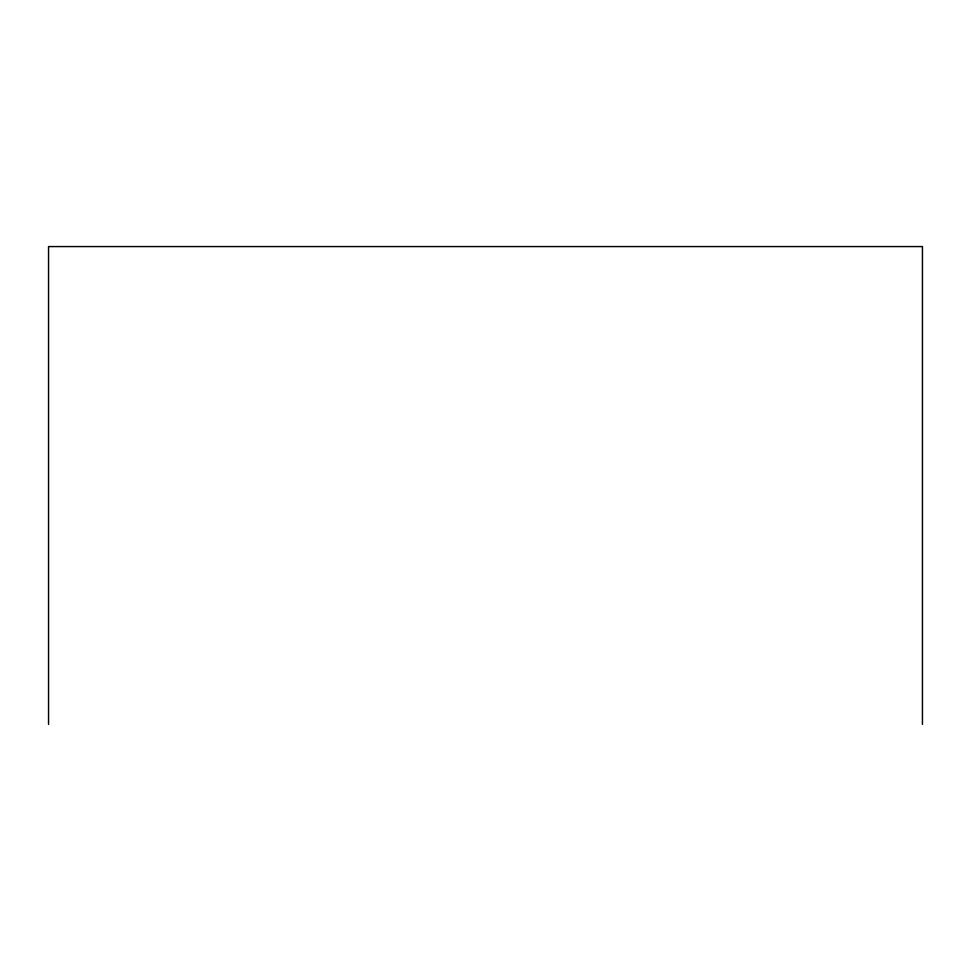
<?xml version="1.0" encoding="UTF-8"?>
<svg xmlns="http://www.w3.org/2000/svg" width="971" height="971" viewBox="0 0 971 971"><rect width="100%" height="100%" fill="white"/><g stroke="black" fill="none" stroke-linecap="round" stroke-linejoin="round"><path stroke-width="1.46" d="M922.45 724.427L922.45 246.573L48.55 246.573L48.55 724.427"/></g></svg>
